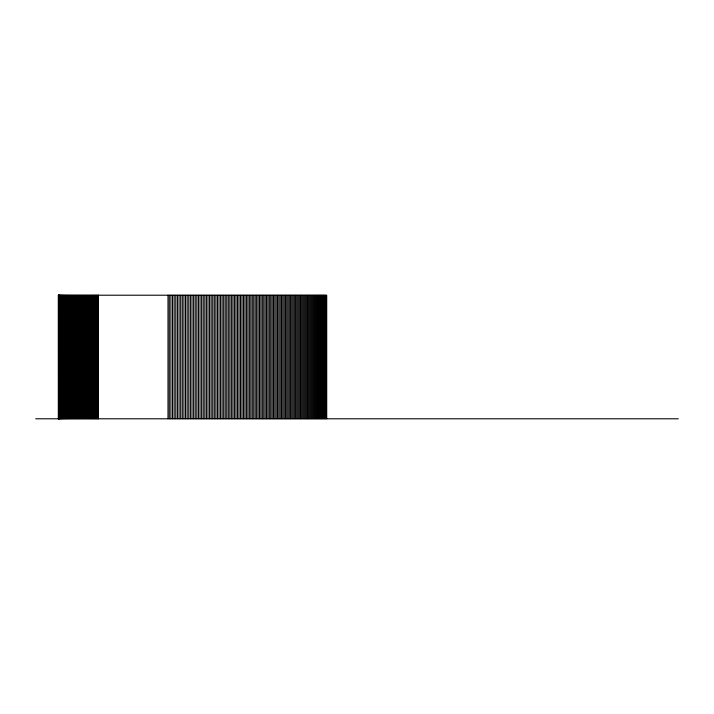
<?xml version="1.0" encoding="UTF-8"?>
<svg xmlns="http://www.w3.org/2000/svg" width="714" height="714" viewBox="0 0 714 714"><rect width="100%" height="100%" fill="white"/><g stroke="black" fill="none" stroke-linecap="round" stroke-linejoin="round"><path stroke-width="1.07" d="M35.7 418.788L678.3 418.788M326.717 418.788L326.717 295.212L58.361 295.212L58.361 418.788M325.736 295.212L325.736 418.788M324.736 295.212L324.736 418.788M323.728 295.212L323.728 418.788M322.719 295.212L322.719 418.788M321.693 295.212L321.693 418.788M320.657 295.212L320.657 418.788M319.613 295.212L319.613 418.788M318.56 295.212L318.56 418.788M317.498 295.212L317.498 418.788M316.418 295.212L316.418 418.788M315.338 295.212L315.338 418.788M314.249 295.212L314.249 418.788M313.151 295.212L313.151 418.788M312.036 295.212L312.036 418.788M310.92 295.212L310.92 418.788M309.796 295.212L309.796 418.788M308.653 295.212L308.653 418.788M307.511 295.212L307.511 418.788M306.351 295.212L306.351 418.788M305.19 295.212L305.19 418.788M304.021 295.212L304.021 418.788M302.843 295.212L302.843 418.788M301.647 295.212L301.647 418.788M300.451 295.212L300.451 418.788M299.246 295.212L299.246 418.788M298.033 295.212L298.033 418.788M296.81 295.212L296.81 418.788M295.578 295.212L295.578 418.788M294.338 295.212L294.338 418.788M293.088 295.212L293.088 418.788M291.839 295.212L291.839 418.788M290.571 295.212L290.571 418.788M289.304 295.212L289.304 418.788M288.019 295.212L288.019 418.788M286.733 295.212L286.733 418.788M285.439 295.212L285.439 418.788M284.136 295.212L284.136 418.788M282.833 295.212L282.833 418.788M281.512 295.212L281.512 418.788M280.191 295.212L280.191 418.788M278.862 295.212L278.862 418.788M277.523 295.212L277.523 418.788M276.175 295.212L276.175 418.788M274.819 295.212L274.819 418.788M273.462 295.212L273.462 418.788M272.096 295.212L272.096 418.788M270.722 295.212L270.722 418.788M269.339 295.212L269.339 418.788M267.955 295.212L267.955 418.788M266.563 295.212L266.563 418.788M265.162 295.212L265.162 418.788M263.761 295.212L263.761 418.788M262.341 295.212L262.341 418.788M260.922 295.212L260.922 418.788M259.503 295.212L259.503 418.788M258.066 295.212L258.066 418.788M256.629 295.212L256.629 418.788M255.193 295.212L255.193 418.788M253.738 295.212L253.738 418.788M252.283 295.212L252.283 418.788M250.828 295.212L250.828 418.788M249.364 295.212L249.364 418.788M247.892 295.212L247.892 418.788M246.41 295.212L246.41 418.788M244.929 295.212L244.929 418.788M243.447 295.212L243.447 418.788M241.957 295.212L241.957 418.788M240.457 295.212L240.457 418.788M238.949 295.212L238.949 418.788M237.45 295.212L237.45 418.788M235.932 295.212L235.932 418.788M234.415 295.212L234.415 418.788M232.898 295.212L232.898 418.788M231.372 295.212L231.372 418.788M229.837 295.212L229.837 418.788M228.302 295.212L228.302 418.788M226.766 295.212L226.766 418.788M225.222 295.212L225.222 418.788M223.678 295.212L223.678 418.788M222.125 295.212L222.125 418.788M220.572 295.212L220.572 418.788M219.011 295.212L219.011 418.788M217.449 295.212L217.449 418.788M215.878 295.212L215.878 418.788M214.307 295.212L214.307 418.788M212.736 295.212L212.736 418.788M211.157 295.212L211.157 418.788M209.577 295.212L209.577 418.788M207.997 295.212L207.997 418.788M206.408 295.212L206.408 418.788M204.82 295.212L204.82 418.788M203.231 295.212L203.231 418.788M201.634 295.212L201.634 418.788M200.036 295.212L200.036 418.788M198.438 295.212L198.438 418.788M196.832 295.212L196.832 418.788M195.225 295.212L195.225 418.788M193.619 295.212L193.619 418.788M192.004 295.212L192.004 418.788M190.397 295.212L190.397 418.788M188.782 295.212L188.782 418.788M187.166 295.212L187.166 418.788M185.542 295.212L185.542 418.788M183.926 295.212L183.926 418.788M182.302 295.212L182.302 418.788M180.678 295.212L180.678 418.788M179.053 295.212L179.053 418.788M177.429 295.212L177.429 418.788M175.796 295.212L175.796 418.788M174.171 295.212L174.171 418.788M172.538 295.212L172.538 418.788M170.905 295.212L170.905 418.788M169.272 295.212L169.272 418.788M167.995 295.212L167.995 418.788M98.434 295.212L98.434 418.788M98.121 295.212L98.121 418.788M97.336 295.212L97.336 418.788M96.533 295.212L96.533 418.788M95.712 295.212L95.712 418.788M94.864 295.212L94.864 418.788M94.007 295.212L94.007 418.788M93.123 295.212L93.123 418.788M92.231 295.212L92.231 418.788M91.321 295.212L91.321 418.788M90.401 295.212L90.401 418.788M89.473 295.212L89.473 418.788M88.527 295.212L88.527 418.788M87.581 295.212L87.581 418.788M86.617 295.212L86.617 418.788M85.662 295.212L85.662 418.788M84.689 295.212L84.689 418.788M83.725 295.212L83.725 418.788M82.753 295.212L82.753 418.788M81.78 295.212L81.78 418.788M80.816 295.212L80.816 418.788M79.852 295.212L79.852 418.788M78.888 295.212L78.888 418.788M77.933 295.212L77.933 418.788M76.987 295.212L76.987 418.788M76.059 295.212L76.059 418.788M75.131 295.212L75.131 418.788M74.22 295.212L74.22 418.788M73.319 295.212L73.319 418.788M72.435 295.212L72.435 418.788M71.57 295.212L71.57 418.788M70.713 295.212L70.713 418.788M69.883 295.212L69.883 418.788M69.079 295.212L69.079 418.788M68.285 295.212L68.285 418.788M67.518 295.212L67.518 418.788M66.777 295.212L66.777 418.788M66.063 295.212L66.063 418.788M65.367 295.212L65.367 418.788M64.706 295.212L64.706 418.788M64.073 295.212L64.073 418.788M63.466 295.212L63.466 418.788M62.894 295.212L62.894 418.788M62.35 295.212L62.35 418.788M61.832 295.212L61.832 418.788M61.35 295.212L61.35 418.788M60.904 295.212L60.904 418.788M60.494 295.212L60.494 418.788M60.119 295.212L60.119 418.788M59.78 295.212L59.78 418.788M59.467 295.212L59.467 418.788M59.2 295.212L59.2 418.788M58.896 295.212L58.896 418.788M58.718 295.212L58.771 418.788M58.575 295.212L58.61 418.788M58.459 295.212L58.494 418.788"/></g></svg>
